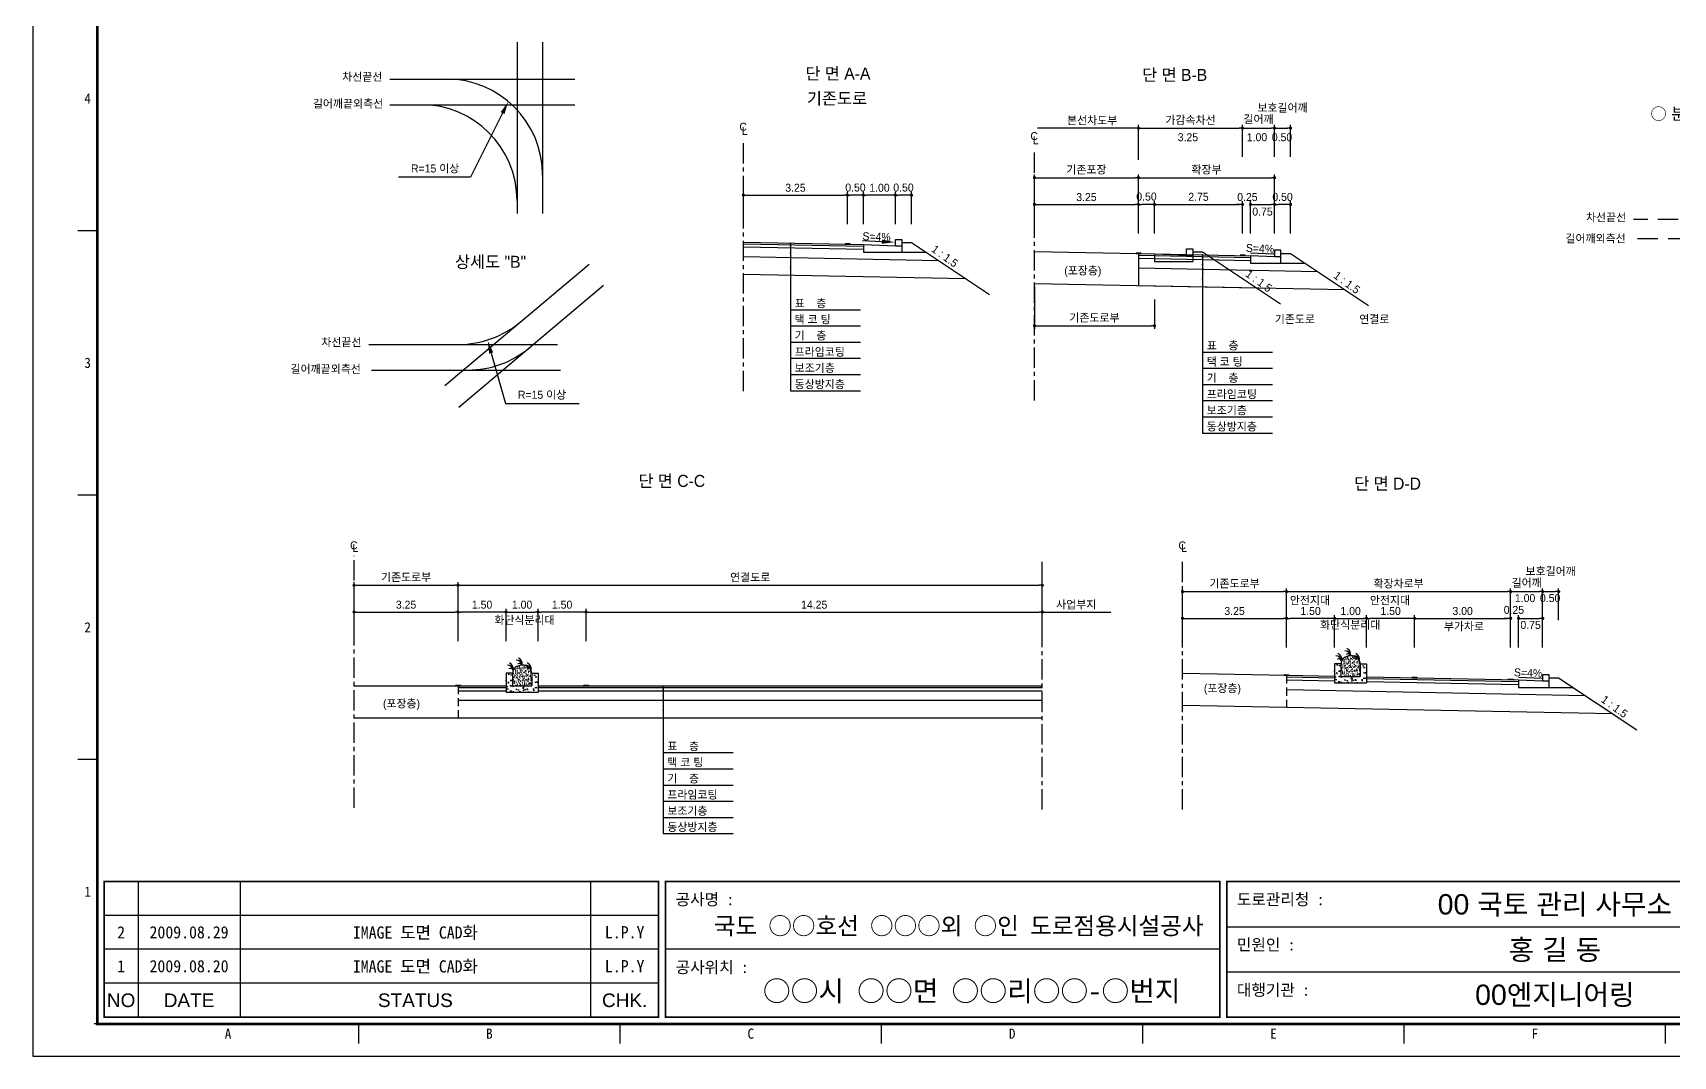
# Model space of a CAD drawing. Header units: millimetres. Extents: x 456 to 879, y -2 to 298.
# Drawn here: x 455.5 to 711.7, y -1.8 to 158.1 of the extents above; entities that cross this region are included whole.
import ezdxf
from ezdxf.enums import TextEntityAlignment as Align

# ---------------------------------------------------------------- set-up
doc = ezdxf.new("R2010")
doc.units = ezdxf.units.MM
doc.linetypes.add('CENTER', pattern=[50.8, 31.75, -6.35, 6.35, -6.35])
doc.linetypes.add('HIDDEN', pattern=[9.525, 6.35, -3.175])
for name, color, linetype in [('CC-GSTR-0004', 4, 'Continuous'), ('CZ-DIMT-0002', 7, 'Continuous'), ('CZ-EXST-0002', 1, 'Continuous'), ('CZ-LIN1-0007', 7, 'Continuous'), ('CZ-LIN2-0003', 3, 'Continuous'), ('CZ-LINE-0001', 7, 'Continuous'), ('CZ-TEXT-BOX0', 7, 'Continuous'), ('TITLE', 7, 'Continuous')]:
    doc.layers.add(name, color=color, linetype=linetype)
doc.styles.add('견고딕', font='arial.ttf')
doc.styles.add('돋움', font='')
doc.styles.add('돋음체', font='')
doc.styles.get('돋움').set_extended_font_data('Dotum')
doc.styles.get('돋음체').set_extended_font_data('DotumChe')

# ---------------------------------------------------------------- blocks, each defined once
blk = doc.blocks.new('_Dot')
at = {"color": 0, "linetype": 'ByBlock', "lineweight": -2}
blk.add_line((-0.5, 0), (-1, 0), dxfattribs=at)
at = {"color": 0, "linetype": 'ByBlock', "const_width": 0.5}
blk.add_lwpolyline([(-0.25, 0, 1), (0.25, 0, 1)], format="xyb", close=True, dxfattribs=at)

msp = doc.modelspace()

# ---------------------------------------------------------------- hatches: boundary and pattern name
at = {"layer": 'CZ-EXST-0002'}
h = msp.add_hatch(dxfattribs=at)
h.set_pattern_fill('AR-SAND', color=256, scale=0.01, style=0)
h.set_pattern_definition([(37.5, (-578.68363, 3538.9155), (-0.016000313, 0.489413237), [0, -0.38608, 0, -0.4318, 0, -0.41275]), (7.5, (-578.6836, 3538.9155), (0.44952328, 0.7168251), [0, -0.20828, 0, -0.34798, 0, -0.13335]), (327.5, (-578.99605, 3538.9155), (0.79099237, 0.001437185), [0, -0.127, 0, -0.4572, 0, -0.5969]), (317.5, (-578.99605, 3538.9155), (0.76355645, 0.22292932), [0, -0.0635, 0, -0.29972, 0, -0.3429])])
edge = h.paths.add_edge_path()
edge.add_ellipse((531.93, 58.07), major_axis=(-1.5, 0), ratio=0.829212, start_angle=180, end_angle=360)
edge.add_line((530.43, 58.07), (530.43, 56.07))
edge.add_line((530.43, 56.07), (533.43, 56.07))
edge.add_line((533.43, 56.07), (533.43, 58.07))
h = msp.add_hatch(dxfattribs=at)
h.set_pattern_fill('AR-CONC', color=256, scale=0.01, style=0)
h.set_pattern_definition([(50, (-449.2808, 3540.3787), (1.8218467, -0.15939086), [0.1905, -2.0955]), (355, (-449.2808, 3540.3787), (-0.3524283, 1.9105664), [0.1524, -1.6764]), (100.451, (-449.129, 3540.3654), (1.469425, 1.7511669), [0.1619, -1.7809]), (46.1842, (-449.2808, 3540.8867), (2.7107904, -0.4204233), [0.28575, -3.14325]), (96.6356, (-449.0549, 3540.8517), (2.3740423, 2.4742556), [0.24285, -2.67135]), (351.184, (-449.2808, 3540.8867), (2.374046, 2.4742512), [0.2286, -2.5146]), (21, (-449.0268, 3540.7597), (1.5161488, -1.0226552), [0.1905, -2.0955]), (326, (-449.0268, 3540.7597), (0.6180203, 1.8418797), [0.1524, -1.6764]), (71.4514, (-448.9004, 3540.6745), (2.1341649, 0.8192286), [0.1619, -1.7809]), (37.5, (-449.28076, 3540.3787), (0.03088603, 0.84555039), [0, -1.65608, 0, -1.7018, 0, -1.68275]), (7.5, (-449.2808, 3540.3787), (0.66819663, 1.00180575), [0, -0.97028, 0, -1.61798, 0, -0.64135]), (327.5, (-449.8472, 3540.3787), (1.35590595, -0.05728744), [0, -0.635, 0, -1.9812, 0, -2.6289]), (317.5, (-450.1012, 3540.3787), (1.4812918, 0.2542649), [0, -0.8255, 0, -1.31572, 0, -1.8669])])
h.paths.add_polyline_path([(663.84, 56.53), (663.84, 59.53), (662.84, 59.53), (662.84, 57.53), (659.84, 57.53), (659.84, 59.53), (658.84, 59.53), (658.84, 56.53)])
h = msp.add_hatch(dxfattribs=at)
h.set_pattern_fill('AR-SAND', color=256, scale=0.01, style=0)
h.set_pattern_definition([(37.5, (-449.28076, 3540.3787), (-0.016000313, 0.489413237), [0, -0.38608, 0, -0.4318, 0, -0.41275]), (7.5, (-449.28076, 3540.3787), (0.44952328, 0.7168251), [0, -0.20828, 0, -0.34798, 0, -0.13335]), (327.5, (-449.5932, 3540.3787), (0.79099237, 0.001437185), [0, -0.127, 0, -0.4572, 0, -0.5969]), (317.5, (-449.5932, 3540.3787), (0.76355645, 0.22292932), [0, -0.0635, 0, -0.29972, 0, -0.3429])])
edge = h.paths.add_edge_path()
edge.add_ellipse((661.34, 59.53), major_axis=(-1.5, 0), ratio=0.829212, start_angle=180, end_angle=360)
edge.add_line((659.84, 59.53), (659.84, 57.53))
edge.add_line((659.84, 57.53), (662.84, 57.53))
edge.add_line((662.84, 57.53), (662.84, 59.53))
h = msp.add_hatch(dxfattribs=at)
h.set_pattern_fill('AR-CONC', color=256, scale=0.01, style=0)
h.set_pattern_definition([(50, (-578.6836, 3538.9155), (1.8218467, -0.15939086), [0.1905, -2.0955]), (355, (-578.6836, 3538.9155), (-0.3524283, 1.9105664), [0.1524, -1.6764]), (100.451, (-578.5318, 3538.9022), (1.469425, 1.7511669), [0.1619, -1.7809]), (46.1842, (-578.6836, 3539.4235), (2.7107904, -0.4204233), [0.28575, -3.14325]), (96.6356, (-578.4577, 3539.3885), (2.3740423, 2.4742556), [0.24285, -2.67135]), (351.184, (-578.6836, 3539.4235), (2.374046, 2.4742512), [0.2286, -2.5146]), (21, (-578.4296, 3539.2965), (1.5161488, -1.0226552), [0.1905, -2.0955]), (326, (-578.4296, 3539.2965), (0.6180203, 1.8418797), [0.1524, -1.6764]), (71.4514, (-578.3033, 3539.2113), (2.1341649, 0.8192286), [0.1619, -1.7809]), (37.5, (-578.6836, 3538.9155), (0.03088603, 0.84555039), [0, -1.65608, 0, -1.7018, 0, -1.68275]), (7.5, (-578.6836, 3538.9155), (0.66819663, 1.00180575), [0, -0.97028, 0, -1.61798, 0, -0.64135]), (327.5, (-579.25005, 3538.9155), (1.35590595, -0.05728744), [0, -0.635, 0, -1.9812, 0, -2.6289]), (317.5, (-579.504, 3538.9155), (1.4812918, 0.2542649), [0, -0.8255, 0, -1.31572, 0, -1.8669])])
h.paths.add_polyline_path([(534.43, 55.07), (534.43, 58.07), (533.43, 58.07), (533.43, 56.07), (530.43, 56.07), (530.43, 58.07), (529.43, 58.07), (529.43, 55.07)])
at = {"layer": 'CZ-LIN1-0007'}
for points in [[(583.13, 125.1), (583.13, 125.23), (582.38, 125.24), (582.38, 125.12)], [(628.58, 123.64), (628.58, 123.77), (627.83, 123.78), (627.83, 123.66)], [(644.83, 123.32), (644.83, 123.44), (644.08, 123.46), (644.08, 123.33)], [(651.71, 57.69), (651.71, 57.81), (650.96, 57.83), (650.96, 57.7)], [(671.71, 57.29), (671.71, 57.41), (670.96, 57.43), (670.96, 57.3)], [(686.71, 56.99), (686.71, 57.11), (685.96, 57.13), (685.96, 57)], [(522.31, 56.07), (522.31, 56.19), (521.56, 56.19), (521.56, 56.07)], [(542.31, 56.07), (542.31, 56.19), (541.56, 56.19), (541.56, 56.07)]]:
    msp.add_hatch(color=256, dxfattribs=at).paths.add_polyline_path(points)

# ---------------------------------------------------------------- linework, layer by layer
at = {"color": 0, "linetype": 'ByBlock', "lineweight": -2}
for p, q in [((627.96, 143.24), (627.71, 143.24)), ((613.43, 67.62), (613.68, 67.62))]:
    msp.add_line(p, q, dxfattribs=at)
at = {"color": 0, "linetype": 'ByBlock', "const_width": 0.25}
for points in [[(628.08, 143.24, 1), (628.33, 143.24, 1)], [(613.31, 67.62, 1), (613.06, 67.62, 1)]]:
    msp.add_lwpolyline(points, format="xyb", close=True, dxfattribs=at)
at = {"layer": 'CC-GSTR-0004'}
for p, q in [((590.25, 125.86), (591.25, 125.86)), ((590.25, 124.86), (590.25, 125.86)), ((591.25, 125.86), (591.25, 123.86)), ((585.25, 125.06), (590.25, 124.86)), ((585.25, 125.06), (585.25, 123.86)), ((585.25, 123.86), (591.25, 123.86)), ((590.25, 124.86), (591.25, 124.86))]:
    msp.add_line(p, q, dxfattribs=at)
for points in [[(650.46, 123.15), (649.46, 123.15), (645.71, 123.3), (645.71, 122.15), (650.46, 122.15), (650.46, 124.15), (649.46, 124.15), (649.46, 123.15)], [(692.34, 56.82), (691.34, 56.82), (687.59, 56.97), (687.59, 55.82), (692.34, 55.82), (692.34, 57.82), (691.34, 57.82), (691.34, 56.82)]]:
    msp.add_lwpolyline(points, dxfattribs=at)
at = {"layer": 'CZ-EXST-0002'}
for p, q in [((531.14, 156.66), (531.14, 129.88)), ((535.13, 156.66), (535.13, 129.88)), ((511.25, 150.92), (540.19, 150.92)), ((511.25, 146.91), (540.19, 146.91)), ((611.96, 123.98), (630.71, 123.6)), ((630.71, 123.6), (635.71, 123.4)), ((630.71, 123.6), (630.71, 122.4)), ((635.71, 124.4), (636.71, 124.4)), ((635.71, 123.4), (635.71, 124.4)), ((635.71, 123.4), (636.71, 123.4)), ((636.71, 124.4), (636.71, 122.4)), ((636.71, 123.9), (638.21, 123.9)), ((638.21, 123.9), (650.41, 115.77)), ((519.86, 103.02), (542.41, 122)), ((630.71, 122.4), (636.71, 122.4)), ((522.07, 99.65), (544.67, 118.68)), ((611.96, 118.98), (646.64, 118.28)), ((507.98, 109.44), (537.46, 109.44)), ((508.4, 105.44), (537.94, 105.44)), ((651.34, 57.7), (635.09, 58.02)), ((505.68, 56.07), (521.93, 56.07)), ((651.34, 52.7), (635.09, 53.02)), ((505.68, 51.07), (521.93, 51.07))]:
    msp.add_line(p, q, dxfattribs=at)
at = {"layer": 'CZ-LIN1-0007'}
for p, q in [((582.38, 125.24), (583.13, 125.23)), ((582.38, 125.12), (583.13, 125.1)), ((583.13, 125.23), (583.13, 125.1)), ((627.83, 123.78), (628.58, 123.77)), ((627.83, 123.66), (628.58, 123.64)), ((628.58, 123.77), (628.58, 123.64)), ((644.08, 123.46), (644.83, 123.44)), ((644.08, 123.33), (644.83, 123.32)), ((644.83, 123.44), (644.83, 123.32)), ((650.96, 57.7), (650.96, 57.83)), ((650.96, 57.83), (651.71, 57.81)), ((651.71, 57.69), (650.96, 57.7)), ((651.71, 57.81), (651.71, 57.69)), ((670.96, 57.43), (671.71, 57.41)), ((670.96, 57.3), (670.96, 57.43)), ((671.71, 57.29), (670.96, 57.3)), ((671.71, 57.41), (671.71, 57.29)), ((685.96, 57), (685.96, 57.13)), ((685.96, 57.13), (686.71, 57.11)), ((686.71, 56.99), (685.96, 57)), ((686.71, 57.11), (686.71, 56.99)), ((521.56, 56.07), (521.56, 56.19)), ((521.56, 56.19), (522.31, 56.19)), ((522.31, 56.07), (521.56, 56.07)), ((522.31, 56.19), (522.31, 56.07)), ((541.56, 56.19), (542.31, 56.19)), ((541.56, 56.07), (541.56, 56.19)), ((542.31, 56.07), (541.56, 56.07)), ((542.31, 56.19), (542.31, 56.07))]:
    msp.add_line(p, q, dxfattribs=at)
at = {"layer": 'CZ-LIN2-0003'}
for p, q in [((566.5, 125.43), (585.25, 125.06)), ((566.5, 125.18), (585.25, 124.81)), ((566.5, 124.68), (585.25, 124.31)), ((566.5, 123.18), (596.93, 122.58)), ((591.25, 125.36), (592.75, 125.36)), ((591.25, 123.86), (595, 123.86)), ((592.75, 125.36), (604.95, 117.22)), ((628.21, 123.65), (628.21, 118.65)), ((628.21, 123.65), (645.71, 123.3)), ((628.21, 123.4), (645.71, 123.05)), ((650.46, 123.65), (651.96, 123.65)), ((651.96, 123.65), (664.16, 115.52)), ((566.5, 120.43), (601.18, 119.74)), ((628.21, 122.9), (645.71, 122.55)), ((628.21, 121.4), (656.17, 120.84)), ((650.46, 122.15), (654.21, 122.15)), ((628.21, 118.65), (660.43, 118.01)), ((659.84, 59.53), (658.84, 59.53)), ((658.84, 59.53), (658.84, 56.53)), ((659.84, 59.53), (659.84, 57.53)), ((662.84, 59.53), (663.84, 59.53)), ((662.84, 59.53), (662.84, 57.53)), ((663.84, 59.53), (663.84, 56.53)), ((530.43, 58.07), (529.43, 58.07)), ((529.43, 58.07), (529.43, 55.07)), ((530.43, 58.07), (530.43, 56.07)), ((533.43, 58.07), (533.43, 56.07)), ((533.43, 58.07), (534.43, 58.07)), ((534.43, 58.07), (534.43, 55.07)), ((658.84, 57.55), (651.34, 57.7)), ((658.84, 57.3), (651.34, 57.45)), ((658.84, 56.8), (651.34, 56.95)), ((658.84, 56.53), (663.84, 56.53)), ((659.84, 57.53), (662.84, 57.53)), ((687.59, 56.97), (663.84, 57.45)), ((687.59, 56.72), (663.84, 57.2)), ((687.59, 56.22), (663.84, 56.7)), ((692.34, 57.32), (693.84, 57.32)), ((693.84, 57.32), (706.04, 49.19)), ((521.93, 56.07), (529.43, 56.07)), ((521.93, 55.82), (529.43, 55.82)), ((521.93, 55.32), (529.43, 55.32)), ((521.93, 53.82), (613.18, 53.82)), ((529.43, 55.07), (534.43, 55.07)), ((530.43, 56.07), (533.43, 56.07)), ((534.43, 56.07), (613.18, 56.07)), ((534.43, 55.82), (613.18, 55.82)), ((534.43, 55.32), (613.18, 55.32)), ((698.05, 54.51), (651.34, 55.45)), ((692.34, 55.82), (696.09, 55.82)), ((702.3, 51.68), (651.34, 52.7)), ((521.93, 51.07), (613.18, 51.07))]:
    msp.add_line(p, q, dxfattribs=at)
for centre, radius, start, end in [((520.13, 135.92), 15, 0, 90), ((516.14, 131.91), 15, 0, 90), ((522.01, 124.44), 15, 270, 310.097), ((523.47, 120.44), 15, 270, 310.097), ((660.47, 60.66), 0.88, 7.8639, 92.7752), ((660.36, 61), 1, 347.1802, 67.3267), ((529.67, 58.41), 0.88, 7.8639, 92.7752), ((529.56, 58.75), 1, 347.1802, 67.3267), ((531.06, 59.19), 0.88, 7.8639, 92.7752), ((531.52, 59.16), 0.44, 19.771, 124.0366), ((530.96, 59.54), 1, 347.1802, 67.3267), ((532.46, 58.41), 0.88, 7.8639, 92.7752), ((532.35, 58.75), 1, 347.1802, 67.3267), ((659.07, 59.87), 0.88, 7.8639, 92.7752), ((659.53, 59.84), 0.44, 19.771, 124.0366), ((658.96, 60.22), 1, 347.1802, 67.3267), ((660.92, 60.63), 0.44, 19.771, 124.0366), ((661.86, 59.87), 0.88, 7.8639, 92.7752), ((662.32, 59.84), 0.44, 19.771, 124.0366), ((661.75, 60.22), 1, 347.1802, 67.3267), ((530.13, 58.38), 0.44, 19.771, 124.0366), ((532.91, 58.38), 0.44, 19.771, 124.0366)]:
    msp.add_arc(centre, radius, start, end, dxfattribs=at)
for centre in [(531.93, 58.07), (661.34, 59.53)]:
    msp.add_ellipse(centre, major_axis=(-1.5, 0), ratio=0.829212, start_param=3.141593, end_param=6.283185, dxfattribs=at)
at = {"layer": 'CZ-LINE-0001'}
for p, q in [((628.21, 138.27), (628.21, 143.74)), ((628.21, 138.77), (628.21, 143.74)), ((644.46, 138.77), (644.46, 143.74)), ((644.46, 138.77), (644.46, 143.74)), ((649.46, 138.77), (649.46, 143.74)), ((649.46, 138.77), (649.46, 143.74)), ((651.96, 138.77), (651.96, 143.74)), ((628.21, 143.24), (612.46, 143.24)), ((628.71, 143.24), (643.96, 143.24)), ((644.96, 143.24), (648.96, 143.24)), ((649.96, 143.24), (651.46, 143.24)), ((611.96, 131.82), (611.96, 136)), ((628.21, 131.82), (628.21, 136)), ((628.21, 131.82), (628.21, 136)), ((649.46, 131.82), (649.46, 136)), ((566.5, 128.23), (566.5, 133.28)), ((582.75, 128.23), (582.75, 133.28)), ((582.75, 128.23), (582.75, 133.28)), ((585.25, 128.23), (585.25, 133.28)), ((585.25, 128.23), (585.25, 133.28)), ((590.25, 128.23), (590.25, 133.28)), ((590.25, 130.67), (590.25, 133.28)), ((592.75, 128.23), (592.75, 133.28)), ((612.46, 135.5), (627.71, 135.5)), ((628.71, 135.5), (648.96, 135.5)), ((567, 132.78), (582.25, 132.78)), ((584.75, 132.78), (583.25, 132.78)), ((589.75, 132.78), (585.75, 132.78)), ((592.25, 132.78), (590.75, 132.78)), ((611.96, 126.77), (611.96, 131.82)), ((612.46, 131.32), (627.71, 131.32)), ((628.21, 126.77), (628.21, 131.82)), ((628.21, 126.77), (628.21, 131.82)), ((630.21, 131.32), (628.71, 131.32)), ((630.71, 126.77), (630.71, 131.82)), ((630.71, 126.77), (630.71, 131.82)), ((631.21, 131.32), (643.96, 131.32)), ((643.96, 131.32), (643.46, 131.32)), ((644.46, 126.77), (644.46, 131.82)), ((644.46, 126.77), (644.46, 131.82)), ((645.71, 126.77), (645.71, 131.82)), ((645.71, 126.77), (645.71, 131.82)), ((646.21, 131.32), (646.71, 131.32)), ((646.21, 131.32), (648.96, 131.32)), ((649.46, 129.21), (649.46, 131.82)), ((649.46, 126.77), (649.46, 131.82)), ((651.46, 131.32), (649.96, 131.32)), ((651.96, 126.77), (651.96, 131.82)), ((573.85, 125.3), (573.85, 102.21)), ((638.22, 123.46), (638.22, 95.59)), ((611.96, 118.48), (611.96, 111.86)), ((630.71, 116.47), (630.71, 111.86)), ((573.85, 114.87), (584.79, 114.87)), ((573.85, 112.34), (584.79, 112.34)), ((612.46, 112.36), (630.21, 112.36)), ((573.85, 109.81), (584.79, 109.81)), ((638.22, 108.25), (649.16, 108.25)), ((573.85, 107.28), (584.79, 107.28)), ((638.22, 105.72), (649.16, 105.72)), ((573.85, 104.74), (584.79, 104.74)), ((638.22, 103.19), (649.16, 103.19)), ((573.85, 102.21), (584.79, 102.21)), ((638.22, 100.66), (649.16, 100.66)), ((638.22, 98.12), (649.16, 98.12)), ((638.22, 95.59), (649.16, 95.59)), ((505.68, 68.12), (505.68, 72.29)), ((506.18, 71.79), (521.43, 71.79)), ((521.93, 68.12), (521.93, 72.29)), ((521.93, 68.12), (521.93, 72.29)), ((522.43, 71.79), (612.68, 71.79)), ((613.18, 68.12), (613.18, 72.29)), ((635.09, 67.13), (635.09, 71.3)), ((635.59, 70.8), (650.84, 70.8)), ((651.34, 67.13), (651.34, 71.3)), ((651.34, 67.13), (651.34, 71.3)), ((651.84, 70.8), (685.84, 70.8)), ((686.34, 67.13), (686.34, 71.3)), ((686.34, 66.33), (686.34, 71.3)), ((686.84, 70.8), (690.84, 70.8)), ((691.34, 66.33), (691.34, 71.3)), ((691.34, 66.33), (691.34, 71.3)), ((691.84, 70.8), (693.34, 70.8)), ((693.84, 66.33), (693.84, 71.3)), ((505.68, 63.07), (505.68, 68.12)), ((506.18, 67.62), (521.43, 67.62)), ((521.93, 63.07), (521.93, 68.12)), ((521.93, 63.07), (521.93, 68.12)), ((528.93, 67.62), (522.43, 67.62)), ((529.43, 63.07), (529.43, 68.12)), ((529.43, 63.07), (529.43, 68.12)), ((529.93, 67.62), (533.93, 67.62)), ((534.43, 63.07), (534.43, 68.12)), ((534.43, 63.07), (534.43, 68.12)), ((541.43, 67.62), (534.93, 67.62)), ((541.93, 63.07), (541.93, 68.12)), ((541.93, 63.07), (541.93, 68.12)), ((542.43, 67.62), (612.68, 67.62)), ((613.18, 63.07), (613.18, 68.12)), ((613.18, 63.07), (613.18, 68.12)), ((613.68, 67.62), (623.9, 67.62)), ((635.09, 62.08), (635.09, 67.13)), ((635.59, 66.63), (650.84, 66.63)), ((651.34, 62.08), (651.34, 67.13)), ((651.34, 62.08), (651.34, 67.13)), ((658.34, 66.63), (651.84, 66.63)), ((658.84, 62.08), (658.84, 67.13)), ((658.84, 62.08), (658.84, 67.13)), ((659.34, 66.63), (663.34, 66.63)), ((663.84, 62.08), (663.84, 67.13)), ((663.84, 62.08), (663.84, 67.13)), ((670.84, 66.63), (664.34, 66.63)), ((671.34, 62.08), (671.34, 67.13)), ((671.34, 62.08), (671.34, 67.13)), ((671.84, 66.63), (685.84, 66.63)), ((685.84, 66.63), (685.34, 66.63)), ((686.34, 62.08), (686.34, 67.13)), ((686.34, 62.08), (686.34, 67.13)), ((687.59, 62.08), (687.59, 67.13)), ((687.59, 62.08), (687.59, 67.13)), ((688.09, 66.63), (690.84, 66.63)), ((688.09, 66.63), (688.59, 66.63)), ((691.34, 62.08), (691.34, 67.13)), ((553.96, 56.07), (553.96, 32.99)), ((553.96, 45.64), (564.9, 45.64)), ((553.96, 43.11), (564.9, 43.11)), ((553.96, 40.58), (564.9, 40.58)), ((553.96, 38.05), (564.9, 38.05)), ((553.96, 35.52), (564.9, 35.52)), ((553.96, 32.99), (564.9, 32.99))]:
    msp.add_line(p, q, dxfattribs=at)
at = {"layer": 'CZ-LINE-0001', "linetype": 'CENTER', "ltscale": 0.1}
for p, q in [((566.5, 102.16), (566.5, 141.54)), ((611.96, 100.7), (611.96, 140.08)), ((505.68, 37), (505.68, 76.38)), ((613.18, 36.75), (613.18, 76.13)), ((635.09, 36.73), (635.09, 76.11))]:
    msp.add_line(p, q, dxfattribs=at)
at = {"layer": 'CZ-LINE-0001', "linetype": 'HIDDEN', "ltscale": 0.5}
for p, q in [((722.05, 128.96), (705.53, 128.96)), ((742.69, 125.96), (705.53, 125.96))]:
    msp.add_line(p, q, dxfattribs=at)
at = {"layer": 'CZ-LINE-0001', "linetype": 'HIDDEN', "ltscale": 0.2}
for p, q in [((651.34, 57.7), (651.34, 52.7)), ((521.93, 56.07), (521.93, 51.07))]:
    msp.add_line(p, q, dxfattribs=at)
at = {"layer": 'CZ-LINE-0001'}
for points in [[(528.88, 145.6), (523.87, 135.58), (512.64, 135.58)], [(588.12, 125.5), (585.12, 125.62)], [(649.35, 123.56), (645.71, 123.71)], [(527.1, 108.1), (529.34, 100.21), (540.83, 100.21)], [(691.23, 57.23), (687.59, 57.38)]]:
    msp.add_lwpolyline(points, dxfattribs=at)
at = {"layer": 'CZ-LINE-0001', "linetype": 'ByBlock'}
for centre, start, end in [((573.85, 125.24), 0, 180), ((573.85, 125.24), 0, 180), ((573.85, 125.24), 180, 0), ((573.85, 125.24), 180, 0), ((573.85, 125.03), 0, 180), ((573.85, 125.03), 0, 180), ((573.85, 125.03), 180, 0), ((573.85, 125.03), 180, 0), ((573.85, 124.8), 0, 180), ((573.85, 124.8), 0, 180), ((573.85, 124.8), 180, 0), ((573.85, 124.8), 180, 0), ((573.85, 124.55), 0, 180), ((573.85, 124.55), 0, 180), ((573.85, 124.55), 180, 0), ((573.85, 124.55), 180, 0), ((573.85, 123.75), 0, 180), ((573.85, 123.75), 0, 180), ((573.85, 123.75), 180, 0), ((573.85, 123.75), 180, 0), ((638.22, 123.4), 0, 180), ((638.22, 123.4), 0, 180), ((638.22, 123.4), 180, 0), ((638.22, 123.4), 180, 0), ((638.22, 123.19), 0, 180), ((638.22, 123.19), 0, 180), ((638.22, 123.19), 180, 0), ((638.22, 123.19), 180, 0), ((638.22, 122.96), 0, 180), ((638.22, 122.96), 0, 180), ((573.85, 121.51), 0, 180), ((573.85, 121.51), 0, 180), ((573.85, 121.51), 180, 0), ((573.85, 121.51), 180, 0), ((638.22, 122.71), 0, 180), ((638.22, 122.71), 0, 180), ((638.22, 122.71), 180, 0), ((638.22, 122.71), 180, 0), ((638.22, 121.91), 0, 180), ((638.22, 121.91), 0, 180), ((638.22, 121.91), 180, 0), ((638.22, 121.91), 180, 0), ((638.22, 122.96), 180, 0), ((638.22, 122.96), 180, 0), ((638.22, 119.67), 0, 180), ((638.22, 119.67), 0, 180), ((638.22, 119.67), 180, 0), ((638.22, 119.67), 180, 0), ((553.96, 55.32), 0, 180), ((553.96, 55.32), 0, 180), ((553.96, 55.32), 180, 0), ((553.96, 55.32), 180, 0), ((553.96, 54.52), 0, 180), ((553.96, 54.52), 0, 180), ((553.96, 54.52), 180, 0), ((553.96, 54.52), 180, 0), ((553.96, 56.01), 0, 180), ((553.96, 56.01), 0, 180), ((553.96, 56.01), 180, 0), ((553.96, 56.01), 180, 0), ((553.96, 55.81), 0, 180), ((553.96, 55.81), 0, 180), ((553.96, 55.81), 180, 0), ((553.96, 55.81), 180, 0), ((553.96, 55.57), 0, 180), ((553.96, 55.57), 0, 180), ((553.96, 55.57), 180, 0), ((553.96, 55.57), 180, 0), ((553.96, 52.29), 0, 180), ((553.96, 52.29), 0, 180), ((553.96, 52.29), 180, 0), ((553.96, 52.29), 180, 0)]:
    msp.add_arc(centre, 0.0625, start, end, dxfattribs=at)
at = {"layer": 'CZ-LINE-0001'}
for points in [[(528.58, 145.75), (529.77, 147.39), (529.18, 145.45)], [(588.14, 125.83), (590.12, 125.42), (588.11, 125.17)], [(526.78, 108), (526.56, 110.02), (527.42, 108.19)]]:
    msp.add_solid(points, dxfattribs=at)
at = {"layer": 'TITLE', "color": 7, "linetype": 'Continuous'}
for p, q in [((465.58, 127.21), (462.56, 127.21)), ((465.58, 85.89), (462.56, 85.89)), ((465.58, 44.56), (462.56, 44.56)), ((506.41, 0.2), (506.41, 3.23)), ((547.23, 0.2), (547.23, 3.23)), ((588.06, 0.2), (588.06, 3.23)), ((628.88, 0.2), (628.88, 3.23)), ((669.71, 0.2), (669.71, 3.23)), ((710.53, 0.2), (710.53, 3.23))]:
    msp.add_line(p, q, dxfattribs=at)
at = {"layer": 'TITLE', "ltscale": 150}
for p, q in [((471.95, 25.51), (471.95, 4.29)), ((487.87, 25.51), (487.87, 4.29)), ((542.64, 25.51), (542.64, 4.29)), ((553.26, 20.2), (466.65, 20.2)), ((641.99, 18.44), (728.6, 18.44)), ((553.26, 14.9), (466.65, 14.9)), ((640.93, 14.9), (554.32, 14.9)), ((641.99, 11.36), (728.6, 11.36)), ((553.26, 9.59), (466.65, 9.59))]:
    msp.add_line(p, q, dxfattribs=at)
at = {"layer": 'TITLE'}
msp.add_line((873.94, 3.23), (465.08, 3.23), dxfattribs=at)
msp.add_lwpolyline([(455.5, -1.81), (878.86, -1.81), (878.86, 297.57), (455.5, 297.57)], close=True, dxfattribs=at)
at = {"layer": 'TITLE', "linetype": 'Continuous', "const_width": 0.403}
msp.add_lwpolyline([(465.58, 3.23), (465.58, 292.53), (873.83, 292.53), (873.83, 3.23)], close=True, dxfattribs=at)
at = {"layer": 'TITLE', "ltscale": 150, "const_width": 0.265}
for points in [[(466.65, 25.51), (553.26, 25.51), (553.26, 4.29), (466.65, 4.29)], [(554.32, 25.51), (640.93, 25.51), (640.93, 4.29), (554.32, 4.29)], [(728.6, 4.29), (641.99, 4.29), (641.99, 25.51), (728.6, 25.51)]]:
    msp.add_lwpolyline(points, close=True, dxfattribs=at)

# ---------------------------------------------------------------- block references
at = {"layer": 'CZ-LINE-0001', "xscale": 0.5, "yscale": 0.5, "zscale": 0.5, "rotation": 180}
for p in [(628.21, 143.24), (644.46, 143.24), (649.46, 143.24), (611.96, 135.5), (628.21, 135.5), (566.5, 132.78), (582.75, 132.78), (585.25, 132.78), (590.25, 132.78), (611.96, 131.32), (628.21, 131.32), (630.71, 131.32), (645.71, 131.32), (645.71, 131.32), (649.46, 131.32), (611.96, 112.36), (505.68, 71.79), (521.93, 71.79), (635.09, 70.8), (651.34, 70.8), (686.34, 70.8), (691.34, 70.8), (505.68, 67.62), (521.93, 67.62), (529.43, 67.62), (534.43, 67.62), (541.93, 67.62), (635.09, 66.63), (651.34, 66.63), (658.84, 66.63), (663.84, 66.63), (671.34, 66.63), (687.59, 66.63), (687.59, 66.63)]:
    msp.add_blockref('_Dot', p, dxfattribs=at)
at = {"layer": 'CZ-LINE-0001', "xscale": 0.5, "yscale": 0.5, "zscale": 0.5}
for p in [(644.46, 143.24), (649.46, 143.24), (651.96, 143.24), (628.21, 135.5), (649.46, 135.5), (582.75, 132.78), (585.25, 132.78), (590.25, 132.78), (592.75, 132.78), (628.21, 131.32), (630.71, 131.32), (644.46, 131.32), (644.46, 131.32), (649.46, 131.32), (651.96, 131.32), (630.71, 112.36), (521.93, 71.79), (613.18, 71.79), (651.34, 70.8), (686.34, 70.8), (691.34, 70.8), (693.84, 70.8), (521.93, 67.62), (529.43, 67.62), (534.43, 67.62), (541.93, 67.62), (613.18, 67.62), (651.34, 66.63), (658.84, 66.63), (663.84, 66.63), (671.34, 66.63), (686.34, 66.63), (686.34, 66.63), (691.34, 66.63)]:
    msp.add_blockref('_Dot', p, dxfattribs=at)

# ---------------------------------------------------------------- texts
at = {"layer": 'CZ-DIMT-0002', "style": '돋움'}
for s, p in [('차선끝선', (506.97, 151.26)), ('길어깨끝외측선', (504.74, 147.06)), ('C', (566.46, 143.46)), ('L', (566.72, 142.8)), ('C', (611.92, 142)), ('L', (612.18, 141.35)), ('R=15 이상', (518.35, 136.94)), ('차선끝선', (701.25, 129.29)), ('차선끝선', (503.71, 109.78)), ('길어깨끝외측선', (501.25, 105.59)), ('R=15 이상', (535.05, 101.57)), ('C', (505.65, 78.04)), ('L', (505.91, 77.64)), ('C', (635.05, 78.02)), ('L', (635.31, 77.63))]:
    msp.add_text(s, height=1.25, dxfattribs=at).set_placement(p, align=Align.MIDDLE_CENTER)
msp.add_text('○ 분리대 설치길이는 접속되는 도로의 길어깨외측선과 변속차로의', height=1.875, dxfattribs=at).set_placement((708.17, 145.48), align=Align.MIDDLE_LEFT)
for s, p in [('3.25', (634.34, 141.2)), ('1.00', (645.13, 141.2)), ('0.50', (649.04, 141.2)), ('길어깨외측선', (694.9, 125.38)), ('(포장층)', (616.62, 120.36)), ('표    층', (574.5, 115.26)), ('택 코 팅', (574.5, 112.73)), ('기존도로', (649.5, 112.76)), ('연결로', (662.69, 112.76)), ('기    층', (574.5, 110.2)), ('프라임코팅', (574.5, 107.66)), ('표    층', (638.87, 108.64)), ('보조기층', (574.5, 105.13)), ('택 코 팅', (638.87, 106.11)), ('동상방지층', (574.5, 102.6)), ('기    층', (638.87, 103.58)), ('프라임코팅', (638.87, 101.05)), ('보조기층', (638.87, 98.51)), ('동상방지층', (638.87, 95.98)), ('사업부지', (615.34, 68.15)), ('안전지대', (651.85, 68.82)), ('안전지대', (664.35, 68.82)), ('1.00', (687.01, 69.17)), ('0.50', (690.92, 69.17)), ('화단식분리대', (527.59, 65.74)), ('화단식분리대', (656.58, 64.99)), ('부가차로', (675.91, 64.75)), ('(포장층)', (638.42, 55.09)), ('(포장층)', (510.2, 52.69)), ('표    층', (554.61, 46.03)), ('택 코 팅', (554.61, 43.5)), ('기    층', (554.61, 40.97)), ('프라임코팅', (554.61, 38.44)), ('보조기층', (554.61, 35.91)), ('동상방지층', (554.61, 33.38))]:
    msp.add_text(s, height=1.25, dxfattribs=at).set_placement(p)
for s, rotation, p in [('S=4%', 357.7094, (587.3, 126.28)), ('1 : 1.5', 323.8881, (597.96, 123.25)), ('S=4%', 357.7094, (647.19, 124.45)), ('1 : 1.5', 323.8881, (647.01, 119.36)), ('1 : 1.5', 323.8881, (660.76, 119.11)), ('S=4%', 357.7094, (689.07, 58.12)), ('1 : 1.5', 323.8881, (702.56, 52.83))]:
    msp.add_text(s, height=1.25, rotation=rotation, dxfattribs=at).set_placement(p, align=Align.MIDDLE_CENTER)
at = {"layer": 'CZ-DIMT-0002', "insert": (620.97, 144.39), "char_height": 1.25, "attachment_point": 5, "style": '돋움'}
msp.add_mtext('본선차도부', dxfattribs=at)
at = {"layer": 'CZ-LINE-0001', "char_height": 1.25, "attachment_point": 5, "style": '돋움'}
for s, insert in [('\\A1;보호길어깨', (650.71, 146.36)), ('\\A1;가감속차선', (636.33, 144.44)), ('\\A1;길어깨', (646.96, 144.57)), ('\\A1;기존포장', (620.08, 136.69)), ('\\A1;확장부', (638.83, 136.69)), ('\\A1;3.25', (574.63, 133.92)), ('\\A1;0.50', (584, 133.95)), ('\\A1;1.00', (587.75, 133.92)), ('\\A1;0.50', (591.5, 133.95)), ('\\A1;3.25', (620.08, 132.46)), ('\\A1;0.50', (629.46, 132.54)), ('\\A1;2.75', (637.58, 132.5)), ('\\A1;0.25', (645.22, 132.47)), ('\\A1;0.75', (647.58, 130.19)), ('\\A1;0.50', (650.71, 132.49)), ('\\A1;기존도로부', (621.33, 113.55)), ('\\A1;보호길어깨', (692.59, 73.92)), ('\\A1;기존도로부', (513.81, 72.99)), ('\\A1;연결도로', (567.56, 72.98)), ('\\A1;기존도로부', (643.21, 72)), ('\\A1;확장차로{\\fGulimChe|b0|i0|c129|p32;부}', (668.84, 72)), ('\\A1;길어깨', (688.84, 72.12)), ('\\A1;3.25', (513.81, 68.76)), ('\\A1;1.50', (525.68, 68.76)), ('\\A1;1.00', (531.93, 68.76)), ('\\A1;1.50', (538.18, 68.76)), ('\\A1;14.25', (577.56, 68.76)), ('\\A1;3.25', (643.21, 67.77)), ('\\A1;1.50', (655.09, 67.77)), ('\\A1;1.00', (661.34, 67.77)), ('\\A1;1.50', (667.59, 67.77)), ('\\A1;3.00', (678.84, 67.77)), ('\\A1;0.25', (686.85, 67.94)), ('\\A1;0.75', (689.46, 65.59))]:
    msp.add_mtext(s, dxfattribs=dict(at, insert=insert))
at = {"layer": 'CZ-TEXT-BOX0', "style": '돋움'}
for s, p in [('단 면 A-A', (581.26, 151.78)), ('단 면 B-B', (633.86, 151.57)), ('기존도로', (581.12, 147.89)), ('상세도 "B"', (527, 122.35)), ('단 면 C-C', (555.31, 88.11)), ('단 면 D-D', (667.12, 87.69))]:
    msp.add_text(s, height=1.875, dxfattribs=at).set_placement(p, align=Align.MIDDLE_CENTER)
at = {"layer": 'TITLE', "color": 3, "linetype": 'Continuous', "style": '돋음체'}
for s, p in [('4', (464.07, 147.88)), ('3', (464.07, 106.56)), ('2', (464.07, 65.23)), ('1', (464.07, 23.9)), ('A', (486, 1.72)), ('B', (526.82, 1.72)), ('C', (567.65, 1.72)), ('D', (608.47, 1.72)), ('E', (649.29, 1.72)), ('F', (690.12, 1.72))]:
    msp.add_text(s, height=1.59, dxfattribs=at).set_placement(p, align=Align.MIDDLE)
at = {"layer": 'TITLE', "style": '돋음체'}
for s, p in [('공사명 : ', (555.91, 21.8)), ('도로관리청 :', (643.58, 21.8)), ('민원인 :', (643.58, 14.72)), ('공사위치 :', (555.91, 11.19)), ('대행기관 :', (643.58, 7.65))]:
    msp.add_text(s, height=1.804, dxfattribs=at).set_placement(p)
at = {"layer": 'TITLE', "color": 7, "linetype": 'Continuous'}
for s, height, style, p in [('00 국토 관리 사무소', 3.1832, '견고딕', (693.25, 21.97)), ('국도 ○○호선 ○○○외 ○인 도로점용시설공사', 2.7, '돋음체', (600.12, 18.59)), ('홍 길 동', 3.183, '견고딕', (693.25, 14.9)), ('○○시 ○○면 ○○리○○-○번지', 3.1832, '돋음체', (602.15, 8.42)), ('00엔지니어링', 3.183, '견고딕', (693.25, 7.83))]:
    msp.add_text(s, height=height, dxfattribs=dict(at, style=style)).set_placement(p, align=Align.MIDDLE)
at = {"layer": 'TITLE', "color": 1, "linetype": 'Continuous', "style": '돋음체'}
msp.add_text('2', height=1.91, dxfattribs=at).set_placement((469.3, 17.55), align=Align.MIDDLE)
at = {"layer": 'TITLE', "linetype": 'Continuous'}
for s, height, style, p in [('2009.08.29', 1.91, '돋음체', (479.91, 17.55)), ('L.P.Y', 1.91, '돋음체', (547.95, 17.55)), ('1', 1.91, '돋음체', (469.3, 12.25)), ('2009.08.20', 1.91, '돋음체', (479.91, 12.25)), ('L.P.Y', 1.91, '돋음체', (547.95, 12.25)), ('NO', 2.122, '견고딕', (469.3, 6.94)), ('DATE', 2.122, '견고딕', (479.91, 6.94)), ('STATUS', 2.122, '견고딕', (515.26, 6.94)), ('CHK.', 2.122, '견고딕', (547.95, 6.94))]:
    msp.add_text(s, height=height, dxfattribs=dict(at, style=style)).set_placement(p, align=Align.MIDDLE)
at = {"layer": 'TITLE', "style": '돋음체'}
for p in [(515.26, 17.55), (515.26, 12.25)]:
    msp.add_text('IMAGE 도면 CAD화', height=1.9099, dxfattribs=at).set_placement(p, align=Align.MIDDLE)

doc.saveas('drawing.dxf')
